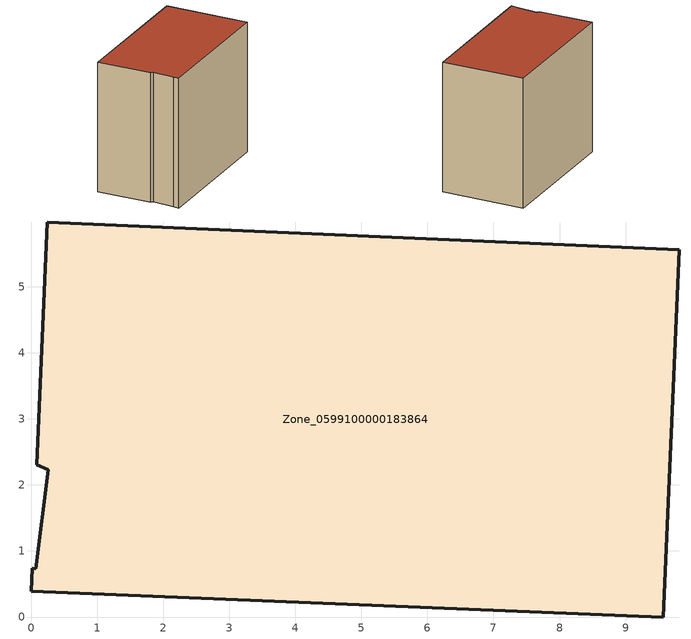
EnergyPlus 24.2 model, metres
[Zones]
Zone_0599100000183864
 floor ground (C_G): 0,0.39 0.01,0.74 0.07,0.73 0.26,2.23 0.08,2.3 0.24,5.98 9.81,5.56 9.57,0 z1.6
 wall outside (C_F): 9.57,0 9.81,5.56 0.24,5.98 0.08,2.3 0.26,2.23 0.07,0.73 0.01,0.74 0,0.39 9.57,0 z1.6:10.36
 roof outside (C_R): 0.01,0.74 0,0.39 9.57,0 9.81,5.56 0.24,5.98 0.08,2.3 0.26,2.23 0.07,0.73 z10.36
[BUILDING]
Pand.0599100000183864: North Axis=0; Terrain=City; Loads Convergence Tolerance Value=0.04; Temperature Convergence Tolerance Value=0.4; Solar Distribution=FullExterior; Maximum Number of Warmup Days=25; Minimum Number of Warmup Days=1
[Site:Location]
Rotterdam.The.Hague.AP_ZH_NLD Design_Conditions: Latitude=51.96; Longitude=4.45; Time Zone=1; Elevation=-4.5
[SITE:GROUNDTEMPERATURE:BUILDINGSURFACE]
18, 18, 18, 18, 18, 18, 18, 18, 18, 18, 18, 18
[MATERIAL] Thermal Absorptance=0.9; Solar Absorptance=0.7; Visible Absorptance=0.7
Name | Roughness | Thickness | Conductivity | Density | Specific Heat
G.TC.1975-1991 | MediumSmooth | 0.15 | 0.288461 | 540 | 1210
F.TC.1975-1991 | Rough | 0.3 | 0.230769 | 1920 | 840
R.TC.1975-1991 | MediumRough | 0.2 | 0.153846 | 1500 | 1000
[CONSTRUCTION]
C_G: G.TC.1975-1991
C_F: F.TC.1975-1991
C_R: R.TC.1975-1991
[ZONE]
Zone_0599100000183864: Type=1; Multiplier=1; Ceiling Height=Autocalculate; Volume=Autocalculate; Floor Area=autocalculate; Part of Total Floor Area=Yes
[ZONEINFILTRATION:DESIGNFLOWRATE]
Infil_Zone_0599100000183864: Zone or ZoneList or Space or SpaceList=Zone_0599100000183864; Schedule=AlwaysOn; Design Flow Rate Calculation Method=Flow/Area; Flow Rate per Floor Area=0.003; Constant Term Coefficient=1; Temperature Term Coefficient=0; Velocity Term Coefficient=0; Velocity Squared Term Coefficient=0
[HVACTEMPLATE:ZONE:IDEALLOADSAIRSYSTEM]
Zone_0599100000183864: Maximum Heating Supply Air Temperature=50; Minimum Cooling Supply Air Temperature=13; Maximum Heating Supply Air Humidity Ratio=0.0156; Minimum Cooling Supply Air Humidity Ratio=0.0077; Heating Limit=NoLimit; Cooling Limit=NoLimit; Dehumidification Control Type=ConstantSensibleHeatRatio; Cooling Sensible Heat Ratio=0.7; Dehumidification Setpoint=60; Humidification Control Type=None; Humidification Setpoint=30; Outdoor Air Method=None; Outdoor Air Flow Rate per Person=0.00944; Outdoor Air Flow Rate per Zone Floor Area=0; Outdoor Air Flow Rate per Zone=0; Demand Controlled Ventilation Type=None; Outdoor Air Economizer Type=NoEconomizer; Heat Recovery Type=None; Sensible Heat Recovery Effectiveness=0.7; Latent Heat Recovery Effectiveness=0.65
[ZONECONTROL:THERMOSTAT]
ThermostatControl_Zone_0599100000183864: Zone or ZoneList=Zone_0599100000183864; Control Type Schedule=DualSetpointControlType; Control 1=Thermostat_Zone_0599100000183864; Temperature Difference Between Cutout And Setpoint=0
[THERMOSTATSETPOINT:DUALSETPOINT]
Thermostat_Zone_0599100000183864: Heating Setpoint Temperature Schedule=HeatingSetpoint_Zone_0599100000183864; Cooling Setpoint Temperature Schedule=CoolingSetpoint_Zone_0599100000183864
[SCHEDULE:COMPACT]
HeatingSetpoint_Zone_0599100000183864: Through: 12/31, For: AllDays, Until: 24:00, 21
CoolingSetpoint_Zone_0599100000183864: Through: 12/31, For: AllDays, Until: 24:00, 24
DualSetpointControlType: Through: 12/31, For: AllDays, Until: 24:00, 4
AlwaysOn: Through: 12/31, For: AllDays, Until: 24:00, 1
